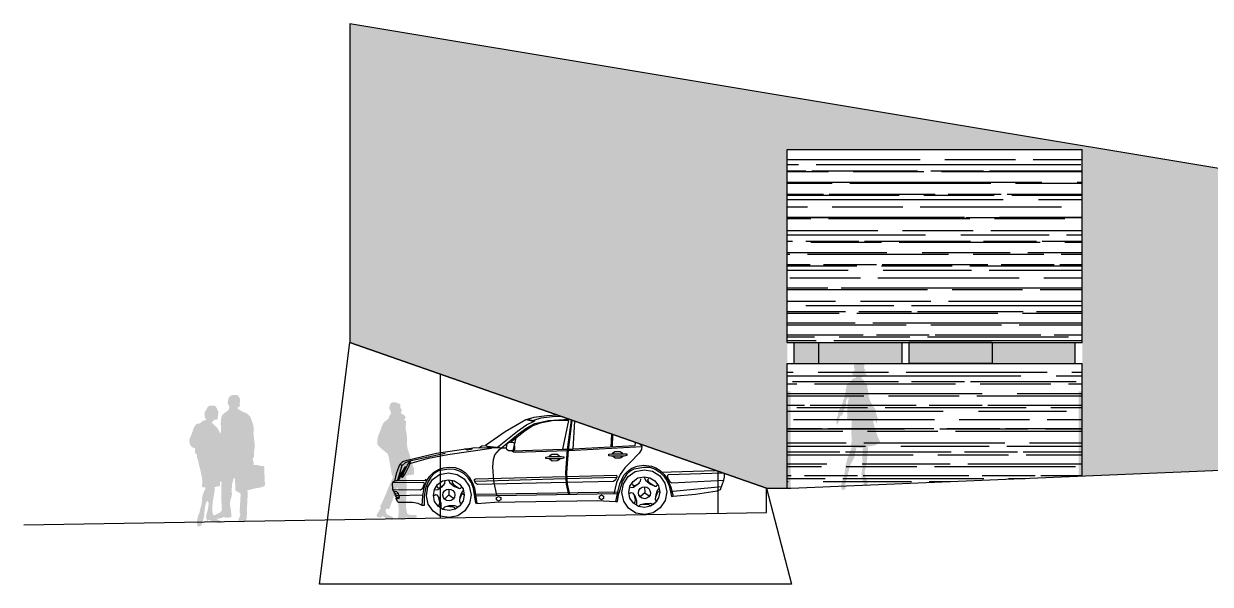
# Model space of a CAD drawing. Header units: millimetres. Extents: x 589 to 1175, y -455 to -172.
# Drawn here: x 680.33 to 697.42, y -222.71 to -214.63 of the extents above; entities that cross this region are included whole.
import ezdxf
from ezdxf.xclip import XClip

# ---------------------------------------------------------------- set-up
doc = ezdxf.new("R2010")
doc.units = ezdxf.units.MM
doc.header["$XCLIPFRAME"] = 2
for name, color, linetype in [('pohled', 4, 'Continuous'), ('SRAFA', 251, 'Continuous'), ('srafa fasada', 253, 'Continuous'), ('stafaz', 252, 'Continuous'), ('ZDIVO', 1, 'Continuous')]:
    doc.layers.add(name, color=color, linetype=linetype)

# ---------------------------------------------------------------- blocks, each defined once
blk = doc.blocks.new('SYM_AUTO_MERCEDES_MBE-B')
at = {"linetype": 'Continuous'}
for points in [[(478.3, 84.9), (479.6, 85.9), (479.8, 87.4), (478, 93.8), (476, 96.8), (469.9, 98.4), (434.1, 101.4), (396.7, 120.7), (377.9, 129.1), (359.6, 135.4), (346.4, 138.2), (327.1, 140.5), (278.3, 142.8), (230, 141.5), (211.5, 139.5), (199.5, 136.2), (169.8, 119.4), (140.8, 99.9)], [(201.8, 137.2), (212.8, 134.7), (210.5, 133.7)], [(353.5, 133.7), (340.6, 136.7), (323, 139), (280.1, 141.3), (238.2, 140), (221.6, 138), (210.7, 135.2)], [(156.1, 27.7), (152, 48.8), (151, 69.1), (152, 79.8), (154.3, 86.4), (161.2, 94), (164, 96.3), (188.9, 116.4), (200.8, 124.5), (212.5, 130.6), (232.6, 134.9), (262, 136.2), (264.1, 136.2), (264.8, 134.7), (258.7, 92.5), (255.4, 59.2), (256.2, 42.5), (259.3, 27.5)], [(158.4, 97.6), (187.3, 119.9), (200.8, 128.8), (210.5, 133.7), (199.5, 136.2)], [(184.8, 110.3), (180.5, 92), (252.4, 92.8), (261.5, 134.4), (237.4, 133.9), (220.4, 131.1), (209.7, 127.3), (198.3, 120.4), (177.4, 104.2)], [(261.3, 27.5), (258.2, 42.5), (257.5, 58.7), (260.3, 91.5), (266.4, 134.9), (267.6, 136.2), (291.8, 135.9), (312.4, 133.2), (326.3, 127.6), (342.9, 117.4), (358.4, 104.9), (366, 95.3), (365.5, 90.5), (362.2, 85.4), (349.7, 72.9), (341.3, 64.8), (334.5, 55.4), (328.9, 43.5), (324.8, 27.5)], [(267.4, 93), (270.2, 134.7), (294.8, 133.9), (307.8, 132.4), (320, 128.6), (337.5, 118.2), (353, 105.2), (356.6, 100.4), (356.1, 96.3), (267.4, 93)], [(322, 95), (323.8, 126.3)], [(323.8, 95), (325.6, 125)], [(478.3, 84.9), (475.7, 93.5), (473.7, 95.8), (470.2, 96.6), (418.1, 100.4), (409.2, 101.6), (400.3, 105.5), (356.6, 130.9), (354.3, 132.1), (353.5, 133.7), (358.4, 135.7)], [(434.1, 101.4), (422.9, 101.4), (412.7, 102.7), (402.6, 106), (358.4, 131.1), (356.6, 132.1), (356.3, 133.2), (360.9, 135.2)], [(181, 91.7), (173.9, 92), (171.6, 93.8), (171.1, 96.3), (172.3, 102.7), (174.4, 103.9), (177.4, 104.2), (182, 103.9), (183, 98.1), (182.5, 94), (181, 91.7)], [(416.5, 102.2), (419.1, 106.2), (422.9, 107.2)], [(9.7, 50.8), (12.5, 63.3), (17.1, 75), (21.7, 79), (28, 80.8), (70.5, 90.2), (112.4, 95.6), (120.8, 96.8), (124.8, 97.3), (162.2, 96.3), (171.1, 96.3)], [(20.1, 72.9), (25.2, 77.5), (33.4, 80.3), (82.9, 90.2)], [(31.8, 76.2), (58.5, 83.1), (86.5, 88.2), (149.5, 96.3)], [(120, 96.8), (121.8, 95.3), (114.9, 94), (111.4, 95.6)], [(131.4, 97.1), (135.5, 99.6), (140.8, 99.9), (148.2, 96.8)], [(144.1, 98.9), (161.2, 96.8)], [(179.2, 91.7), (181, 90.5), (183.5, 90), (258.5, 91)], [(233.1, 82.6), (234.3, 84.9), (236.6, 85.9), (244, 85.9), (246, 84.6), (247.3, 82.9)], [(252.4, 92.8), (258.2, 93)], [(260.8, 91), (366, 94.8)], [(260.8, 93), (267.4, 93)], [(324, 85.1), (325.1, 87.2), (327.3, 88.4), (334.7, 88.4), (337, 86.9), (338.3, 85.1)], [(17.6, 75), (19.9, 73.7), (19.6, 71.4), (13.5, 52.1), (12, 51.1), (9.7, 50.8)], [(17.9, 56.4), (18.9, 60.5), (22.9, 68.1), (25.7, 71.9), (24.7, 67.9), (17.9, 56.4)], [(20.4, 55.9), (22.2, 62), (28, 73.4), (32.1, 79), (30.6, 72.9), (24.5, 61.5), (20.4, 55.9)], [(48.6, 15.3), (49.4, 29.2), (51.7, 40.7), (55.2, 50.1), (60.3, 57.4), (66.1, 63), (72.7, 66.8), (80.1, 69.1), (88, 69.6), (96.6, 68.9), (104.3, 66.1), (111.1, 61.5), (116.7, 55.4), (121, 47.8), (124.3, 38.9), (127.1, 16.8), (153, 18.3), (300.4, 18.3), (327.6, 16.3), (329.9, 16.3), (331.4, 26.4), (332.9, 30), (337.3, 45), (344.4, 56.2), (349.2, 60), (354.8, 63), (368.8, 65.3), (377.2, 64.8), (384.8, 62), (391.4, 57.7), (397, 51.8), (401.3, 45.2), (404.6, 37.9), (407.9, 22.4), (410.2, 22.6), (442.5, 25.2), (473.7, 29.5), (478.5, 31), (483.6, 44.5), (484.6, 49.1), (484.4, 53.1), (482.4, 55.9), (478.8, 56.9)], [(249.6, 82.6), (253.4, 82.1), (253.4, 79.8), (249.6, 79.3), (231.8, 79.3), (227.7, 79.8), (227.7, 82.1), (231.8, 82.6), (249.6, 82.6)], [(247.3, 79.3), (246.3, 77.8), (244, 76.2), (236.9, 76.2), (234.3, 78), (233.6, 79.3)], [(340.3, 85.1), (344.4, 84.6), (344.4, 82.3), (340.3, 81.6), (322.5, 81.6), (318.5, 82.3), (318.5, 84.6), (322.5, 85.1), (340.3, 85.1)], [(338, 81.6), (337.3, 80.3), (334.7, 78.8), (327.6, 78.8), (325.1, 80.6), (324.3, 81.6)], [(479.8, 65.1), (478.5, 63), (468.4, 63.5), (461.5, 64.5), (458.7, 66.6), (457.4, 69.4), (458.2, 72.4), (461, 75.2), (477.3, 84.1), (478.8, 84.4), (479.6, 83.1), (479.8, 65.1)], [(457.7, 69.9), (478.8, 69.9)], [(458.7, 72.9), (478.8, 72.9)], [(462.5, 76), (478.8, 76)], [(467.4, 79), (478.8, 79)], [(473.5, 82.1), (478.8, 82.1)], [(127.1, 16.8), (125.6, 17.3), (122.8, 38.4), (119.8, 46.8), (115.2, 53.9), (109.8, 59.7), (103.2, 63.8), (95.6, 66.3), (87.2, 67.1), (72.7, 64.5), (66.6, 61), (61.3, 55.7), (57, 48.5), (53.7, 39.6), (51.7, 28.7), (51.1, 15.3), (48.6, 15.3), (42.8, 18), (34.4, 19.6), (14.6, 20.1), (12.8, 21.4), (11, 25.7), (12.5, 27.5), (10, 28.2), (11.5, 30.3), (9, 30.8), (10.7, 32.8), (8.2, 33.5), (9.7, 35.3), (8.2, 35.6), (7.2, 36.4), (6.7, 39.1)], [(21.9, 66.6), (18.9, 62.8), (16.3, 55.4), (16.3, 53.9), (13.5, 51.8), (53.7, 51.8), (55, 53.1)], [(87, -3), (74.3, -0.5), (64.1, 6.6), (57.2, 16.8), (54.7, 29.2), (57.2, 41.9), (64.1, 52.4), (74.3, 59.2), (87, 61.8), (99.4, 59.2), (109.6, 52.4), (116.7, 41.9), (119.2, 29.2), (116.7, 16.8), (109.6, 6.6), (99.4, -0.5), (87, -3)], [(87, 7.1), (78.3, 8.9), (71.2, 13.7), (66.4, 20.8), (64.9, 29.2), (66.4, 38.1), (71.2, 45.2), (78.3, 50.1), (87, 51.6), (95.6, 50.1), (102.7, 45.2), (107.6, 38.1), (109.3, 29.2), (107.6, 20.8), (102.7, 13.7), (95.6, 8.9), (87, 7.1)], [(87, 51.3), (89, 47.3), (95.6, 41.9), (102.5, 38.9), (104.5, 39.1), (105.3, 40.9)], [(255.9, 44.7), (128.6, 44), (125.8, 46), (124.3, 50.1), (124.3, 51.6), (125.8, 52.1), (255.7, 53.6)], [(257.2, 53.6), (329.1, 54.4), (329.6, 51.8), (327.6, 47.5), (324.8, 45.2), (258.2, 44.7)], [(257.7, 50.6), (329.1, 51.3)], [(327.6, 16.3), (329.9, 27.2), (330.7, 30), (333.4, 41.7), (339.8, 54.1), (344.9, 59.5), (351.2, 64), (358.9, 66.8), (368.3, 67.9), (379.7, 66.6), (385.8, 64), (391.9, 60), (397.7, 54.1), (402.8, 46), (406.9, 35.6), (410.2, 22.6)], [(368.8, -3.3), (356.1, -0.8), (345.6, 6.4), (338.8, 16.5), (336.2, 29), (338.8, 41.7), (345.6, 52.1), (356.1, 59), (368.8, 61.5), (381.2, 59), (391.4, 52.1), (398.5, 41.7), (401, 29), (398.5, 16.5), (391.4, 6.4), (381.2, -0.8), (368.8, -3.3)], [(368.8, 6.9), (359.9, 8.7), (352.8, 13.5), (347.9, 20.6), (346.4, 29), (347.9, 37.9), (352.8, 45), (359.9, 49.8), (368.8, 51.3), (377.2, 49.8), (384.3, 45), (389.1, 37.9), (390.9, 29), (389.1, 20.6), (384.3, 13.5), (377.2, 8.7), (368.8, 6.9)], [(392.1, 57.7), (477.3, 59), (478.5, 63)], [(483.1, 54.9), (403.6, 53.6), (402.1, 52.1), (403.6, 47.3), (405.9, 43.5), (408.7, 41.9), (483.6, 44.5)], [(458.7, 67.1), (478.8, 67.1)], [(478.8, 56.9), (479.8, 65.3)], [(50.6, 48.3), (6.7, 48.3), (5.9, 47.8), (5.9, 39.6), (6.7, 39.1), (46.6, 37.9), (49.9, 39.9), (52.2, 46.3), (51.9, 47.8), (50.6, 48.3)], [(9.7, 50.8), (6.9, 49.8), (6.7, 48.3)], [(11, 25.7), (14, 25.7), (15.6, 26.2), (15.8, 27.7), (14, 33.3), (12.3, 35.3), (9.7, 35.3)], [(81.6, 50.1), (81.1, 46.3), (76.8, 41.2), (71.2, 37.4), (67.2, 36.9)], [(69.9, 42.7), (70.7, 40.7), (73.2, 40.4), (79.9, 44.2)], [(87.2, 21.1), (83.7, 21.9), (80.9, 23.6), (79.1, 26.4), (78.6, 29.5), (79.1, 33), (80.9, 35.8), (83.7, 37.6), (87.2, 38.1), (90.3, 37.6), (93.1, 35.8), (95.1, 33), (95.9, 29.5), (95.1, 26.4), (93.1, 23.6), (90.3, 21.9), (87.2, 21.1)], [(87.2, 38.1), (87.2, 29.7), (81.1, 24.1)], [(93.6, 50.3), (91.5, 48.3), (93.8, 44.7), (101.7, 39.1)], [(107.8, 35.6), (105.3, 32.5), (103, 26.4), (102.2, 20.3), (103, 18.3), (104.8, 17.3)], [(125.3, 49.1), (255.2, 50.6)], [(363.4, 48.5), (362.9, 44.7), (358.6, 39.9), (353, 36.1), (348.9, 35.6)], [(351.7, 41.2), (352.5, 39.1), (355.3, 38.9), (358.6, 40.2), (361.9, 42.7)], [(369.3, 19.6), (365.7, 20.3), (362.9, 22.1), (360.9, 24.9), (360.4, 28.2), (360.9, 31.5), (362.9, 34.3), (365.7, 36.4), (369.3, 36.9), (372.3, 36.4), (375.1, 34.3), (376.9, 31.5), (377.7, 28.2), (376.9, 24.9), (375.1, 22.1), (372.3, 20.3), (369.3, 19.6)], [(369.3, 36.9), (369.3, 28.2), (362.9, 22.9)], [(369, 50.1), (371.1, 46), (377.7, 40.7), (384.5, 37.4), (386.6, 37.6), (387.3, 39.6)], [(375.6, 48.8), (373.6, 47), (375.6, 43.5), (383.8, 37.6)], [(407.1, 27.7), (408.4, 29.5), (410.4, 30), (480.1, 35.3)], [(10.7, 32.8), (14, 32.8)], [(11.5, 30.3), (49.4, 30.3)], [(12.5, 27.5), (15.8, 27.5)], [(66.1, 29.2), (67.9, 30.5), (69.9, 30), (73.2, 25.2), (75.3, 18.3), (75.3, 11.9)], [(71.7, 14.5), (73.5, 16.3), (73.8, 20.1), (72, 27.2)], [(87.2, 29.7), (93.6, 25.2)], [(108.8, 29.5), (107.3, 31), (105.5, 30), (102.5, 23.1)], [(125.1, 30), (332.9, 30)], [(331.4, 27.2), (329.9, 27.2), (125.3, 27.2)], [(158.6, 19.6), (155.6, 21.4), (155.8, 24.7), (158.6, 26.2), (161.7, 24.7), (161.7, 21.4), (158.6, 19.6)], [(307, 19.3), (304, 21.1), (304, 24.4), (306.8, 26.2), (309.8, 24.4), (309.8, 21.1), (307, 19.3)], [(347.9, 28), (349.7, 29.2), (351.7, 28.5), (355, 23.9), (357.1, 17), (357.1, 10.7)], [(353.8, 13.2), (355.3, 15), (355.8, 18.6), (354, 25.9)], [(369.3, 28.2), (375.6, 23.9)], [(389.6, 34.1), (387.3, 31), (385, 24.9), (384.3, 18.8), (385, 16.8), (386.8, 15.8)], [(390.9, 28.2), (389.4, 29.5), (387.6, 28.7), (384.5, 21.9)], [(80.1, 9.4), (79.6, 11.4), (81.1, 12.7), (87.5, 14.5), (95.1, 14.2), (100.4, 12.5)], [(83.9, 13.5), (92.6, 12.7), (95.1, 11.4), (95.1, 9.7)], [(361.9, 7.9), (361.4, 9.9), (362.9, 11.4), (369.3, 13), (376.9, 13), (382.2, 11.2)], [(365.7, 11.9), (374.4, 11.4), (377.2, 9.9), (377.2, 8.1)]]:
    blk.add_lwpolyline(points, dxfattribs=at)

msp = doc.modelspace()

# ---------------------------------------------------------------- hatches: boundary and pattern name
at = {"layer": 'SRAFA'}
h = msp.add_hatch(dxfattribs=at)
h.set_pattern_fill('AR-CONC,_O', color=256, scale=0.001)
h.set_pattern_definition([(50, (0, 0), (0.18218467, -0.015939086), [0.01905, -0.20955]), (355, (0, 0), (-0.035242826, 0.191056643), [0.01524, -0.16764]), (100.451, (0.01518, -0.00133), (0.1469425, 0.175116688), [0.01619, -0.17809]), (46.1842, (0, 0.0508), (0.27107904, -0.04204233), [0.028575, -0.314325]), (96.6356, (0.0226, 0.0473), (0.23740423, 0.24742556), [0.024285, -0.267135]), (351.184, (0, 0.0508), (0.23740461, 0.24742512), [0.02286, -0.25146]), (21, (0.0254, 0.0381), (0.15161488, -0.10226552), [0.01905, -0.20955]), (326, (0.0254, 0.0381), (0.06180203, 0.184187966), [0.01524, -0.16764]), (71.4514, (0.03803, 0.02958), (0.21341649, 0.081922858), [0.01619, -0.17809]), (37.5, (0, 0), (0.003088603, 0.084555039), [0, -0.165608, 0, -0.17018, 0, -0.168275]), (7.5, (0, 0), (0.066819663, 0.100180575), [0, -0.097028, 0, -0.161798, 0, -0.064135]), (327.5, (-0.05664, 0), (0.135590595, -0.005728744), [0, -0.0635, 0, -0.19812, 0, -0.26289]), (317.5, (-0.08204, 0), (0.148129181, 0.025426491), [0, -0.08255, 0, -0.131572, 0, -0.18669])])
h.paths.add_polyline_path([(695.526, -221.155), (701.526, -220.9), (701.526, -218.181), (704.126, -218.181), (704.126, -220.794), (704.326, -220.781), (704.801, -217.93), (685.026, -214.634), (685.026, -219.231), (691.026, -221.331), (691.376, -221.331), (691.376, -219.931), (691.326, -219.931), (691.326, -216.448), (695.576, -216.448), (695.576, -219.931), (695.526, -219.931)])
h = msp.add_hatch(dxfattribs=at)
h.set_pattern_fill('AR-RROOF', color=256, scale=0.01, style=0)
h.paths.add_polyline_path([(695.576, -219.231), (695.576, -216.448), (691.326, -216.448), (691.326, -219.231)])
h.paths.add_polyline_path([(691.326, -219.531), (691.326, -221.331), (691.376, -221.331), (695.576, -221.153), (695.576, -219.531)])
at = {"layer": 'srafa fasada'}
h = msp.add_hatch(color=254, dxfattribs=at)
h.paths.add_polyline_path([(691.426, -219.231), (691.426, -219.531), (691.776, -219.531), (691.776, -219.231)])
h.paths.add_polyline_path([(691.776, -219.231), (691.776, -219.531), (692.976, -219.531), (692.976, -219.231)])
h.paths.add_polyline_path([(694.276, -219.531), (694.276, -219.231), (693.076, -219.231), (693.076, -219.531)])
h.paths.add_polyline_path([(695.476, -219.531), (695.476, -219.231), (694.276, -219.231), (694.276, -219.531)])
at = {"layer": 'stafaz'}
for points in [[(692.252, -220.374), (692.252, -220.364), (692.252, -220.353), (692.241, -220.347), (692.229, -220.349), (692.218, -220.349), (692.207, -220.344), (692.194, -220.339), (692.184, -220.333), (692.189, -220.321), (692.189, -220.305), (692.191, -220.294), (692.191, -220.283), (692.191, -220.271), (692.189, -220.257), (692.189, -220.247), (692.19, -220.231), (692.192, -220.218), (692.192, -220.204), (692.193, -220.188), (692.193, -220.175), (692.193, -220.162), (692.193, -220.147), (692.194, -220.136), (692.196, -220.125), (692.197, -220.112), (692.199, -220.101), (692.2, -220.091), (692.203, -220.078), (692.206, -220.064), (692.21, -220.052), (692.212, -220.04), (692.208, -220.027), (692.198, -220.024), (692.186, -220.036), (692.182, -220.049), (692.178, -220.062), (692.173, -220.075), (692.17, -220.087), (692.17, -220.098), (692.173, -220.108), (692.173, -220.119), (692.17, -220.13), (692.168, -220.141), (692.163, -220.154), (692.157, -220.168), (692.152, -220.181), (692.148, -220.193), (692.143, -220.205), (692.139, -220.217), (692.136, -220.228), (692.132, -220.242), (692.128, -220.257), (692.123, -220.269), (692.12, -220.279), (692.11, -220.282), (692.099, -220.281), (692.092, -220.291), (692.086, -220.304), (692.077, -220.317), (692.073, -220.328), (692.07, -220.339), (692.065, -220.349), (692.066, -220.362), (692.071, -220.373), (692.06, -220.383), (692.057, -220.394), (692.053, -220.405), (692.049, -220.417), (692.041, -220.405), (692.038, -220.394), (692.038, -220.383), (692.036, -220.373), (692.032, -220.362), (692.031, -220.349), (692.033, -220.339), (692.036, -220.328), (692.041, -220.317), (692.045, -220.307), (692.049, -220.296), (692.053, -220.286), (692.057, -220.275), (692.057, -220.264), (692.054, -220.254), (692.06, -220.242), (692.065, -220.229), (692.07, -220.218), (692.075, -220.205), (692.081, -220.193), (692.088, -220.183), (692.093, -220.172), (692.098, -220.161), (692.104, -220.151), (692.108, -220.138), (692.112, -220.127), (692.117, -220.117), (692.121, -220.105), (692.125, -220.094), (692.127, -220.083), (692.127, -220.072), (692.13, -220.062), (692.139, -220.05), (692.146, -220.037), (692.147, -220.024), (692.149, -220.011), (692.154, -219.999), (692.156, -219.989), (692.157, -219.978), (692.16, -219.966), (692.163, -219.953), (692.17, -219.939), (692.17, -219.929), (692.165, -219.917), (692.168, -219.904), (692.172, -219.892), (692.176, -219.882), (692.178, -219.871), (692.181, -219.861), (692.181, -219.845), (692.182, -219.834), (692.184, -219.822), (692.194, -219.814), (692.206, -219.813), (692.219, -219.811), (692.231, -219.805), (692.241, -219.794), (692.25, -219.783), (692.255, -219.773), (692.261, -219.761), (692.272, -219.75), (692.282, -219.745), (692.295, -219.744), (692.306, -219.741), (692.315, -219.73), (692.313, -219.72), (692.302, -219.715), (692.29, -219.71), (692.279, -219.701), (692.268, -219.693), (692.258, -219.684), (692.258, -219.671), (692.26, -219.661), (692.273, -219.652), (692.284, -219.644), (692.292, -219.631), (692.298, -219.62), (692.297, -219.61), (692.29, -219.599), (692.289, -219.584), (692.288, -219.571), (692.284, -219.558), (692.288, -219.548), (692.299, -219.547), (692.31, -219.541), (692.319, -219.531), (692.329, -219.518), (692.339, -219.51), (692.351, -219.503), (692.363, -219.502), (692.376, -219.502), (692.386, -219.501), (692.398, -219.504), (692.408, -219.51), (692.419, -219.514), (692.429, -219.525), (692.434, -219.535), (692.435, -219.547), (692.435, -219.558), (692.435, -219.57), (692.434, -219.583), (692.434, -219.594), (692.435, -219.605), (692.441, -219.618), (692.451, -219.629), (692.461, -219.637), (692.447, -219.638), (692.436, -219.637), (692.432, -219.653), (692.437, -219.663), (692.442, -219.675), (692.453, -219.676), (692.464, -219.669), (692.467, -219.683), (692.467, -219.693), (692.463, -219.703), (692.453, -219.71), (692.442, -219.716), (692.429, -219.721), (692.417, -219.724), (692.406, -219.727), (692.396, -219.729), (692.39, -219.739), (692.398, -219.75), (692.408, -219.758), (692.416, -219.764), (692.43, -219.773), (692.437, -219.784), (692.43, -219.794), (692.429, -219.804), (692.44, -219.811), (692.453, -219.814), (692.465, -219.819), (692.474, -219.83), (692.475, -219.84), (692.476, -219.85), (692.479, -219.863), (692.481, -219.874), (692.482, -219.888), (692.483, -219.9), (692.487, -219.911), (692.49, -219.923), (692.493, -219.935), (692.495, -219.945), (692.497, -219.956), (692.498, -219.967), (692.498, -219.977), (692.498, -219.991), (692.498, -220.003), (692.505, -220.014), (692.508, -220.025), (692.509, -220.038), (692.512, -220.048), (692.517, -220.062), (692.522, -220.073), (692.527, -220.084), (692.533, -220.094), (692.54, -220.104), (692.546, -220.114), (692.554, -220.127), (692.559, -220.138), (692.567, -220.151), (692.574, -220.162), (692.585, -220.178), (692.593, -220.19), (692.601, -220.203), (692.608, -220.214), (692.611, -220.225), (692.602, -220.236), (692.603, -220.248), (692.61, -220.258), (692.614, -220.268), (692.615, -220.278), (692.618, -220.291), (692.622, -220.303), (692.627, -220.315), (692.632, -220.326), (692.633, -220.336), (692.63, -220.347), (692.619, -220.355), (692.616, -220.368), (692.617, -220.384), (692.619, -220.394), (692.606, -220.383), (692.602, -220.371), (692.598, -220.36), (692.593, -220.35), (692.586, -220.34), (692.575, -220.349), (692.57, -220.359), (692.564, -220.369), (692.568, -220.386), (692.571, -220.399), (692.573, -220.409), (692.576, -220.42), (692.579, -220.431), (692.582, -220.442), (692.586, -220.452), (692.59, -220.465), (692.595, -220.481), (692.598, -220.494), (692.603, -220.505), (692.606, -220.516), (692.609, -220.528), (692.614, -220.541), (692.619, -220.555), (692.623, -220.568), (692.629, -220.584), (692.633, -220.594), (692.638, -220.605), (692.647, -220.621), (692.651, -220.632), (692.658, -220.644), (692.664, -220.666), (692.654, -220.677), (692.644, -220.683), (692.633, -220.69), (692.619, -220.697), (692.605, -220.704), (692.593, -220.709), (692.578, -220.713), (692.563, -220.716), (692.551, -220.719), (692.537, -220.721), (692.519, -220.725), (692.499, -220.727), (692.486, -220.729), (692.486, -220.743), (692.487, -220.757), (692.488, -220.774), (692.489, -220.787), (692.489, -220.797), (692.487, -220.811), (692.485, -220.822), (692.483, -220.834), (692.482, -220.846), (692.481, -220.857), (692.479, -220.867), (692.479, -220.881), (692.479, -220.895), (692.478, -220.906), (692.476, -220.919), (692.474, -220.929), (692.473, -220.939), (692.47, -220.954), (692.469, -220.965), (692.466, -220.978), (692.466, -220.988), (692.464, -221.001), (692.46, -221.018), (692.457, -221.032), (692.453, -221.048), (692.45, -221.062), (692.445, -221.075), (692.444, -221.085), (692.442, -221.096), (692.44, -221.107), (692.445, -221.117), (692.448, -221.127), (692.449, -221.141), (692.45, -221.152), (692.452, -221.163), (692.455, -221.173), (692.459, -221.184), (692.464, -221.194), (692.469, -221.205), (692.474, -221.218), (692.476, -221.229), (692.477, -221.239), (692.479, -221.25), (692.48, -221.262), (692.481, -221.276), (692.479, -221.29), (692.466, -221.295), (692.455, -221.297), (692.444, -221.298), (692.437, -221.288), (692.432, -221.277), (692.429, -221.265), (692.424, -221.253), (692.418, -221.239), (692.414, -221.229), (692.412, -221.218), (692.413, -221.205), (692.409, -221.195), (692.402, -221.182), (692.4, -221.169), (692.4, -221.157), (692.397, -221.146), (692.394, -221.132), (692.396, -221.122), (692.398, -221.109), (692.399, -221.098), (692.4, -221.088), (692.403, -221.075), (692.404, -221.064), (692.405, -221.053), (692.406, -221.04), (692.408, -221.029), (692.409, -221.017), (692.41, -221.006), (692.411, -220.993), (692.412, -220.981), (692.412, -220.971), (692.412, -220.957), (692.411, -220.941), (692.41, -220.931), (692.409, -220.918), (692.409, -220.907), (692.409, -220.891), (692.408, -220.875), (692.408, -220.863), (692.408, -220.852), (692.411, -220.838), (692.411, -220.825), (692.412, -220.814), (692.412, -220.802), (692.413, -220.786), (692.415, -220.774), (692.415, -220.759), (692.415, -220.749), (692.405, -220.75), (692.394, -220.751), (692.381, -220.751), (692.367, -220.751), (692.357, -220.749), (692.345, -220.745), (692.335, -220.743), (692.325, -220.745), (692.321, -220.757), (692.318, -220.767), (692.316, -220.777), (692.312, -220.791), (692.31, -220.801), (692.306, -220.814), (692.303, -220.825), (692.3, -220.839), (692.299, -220.851), (692.297, -220.863), (692.295, -220.874), (692.29, -220.885), (692.285, -220.898), (692.279, -220.909), (692.273, -220.922), (692.266, -220.935), (692.258, -220.945), (692.254, -220.956), (692.248, -220.967), (692.241, -220.982), (692.236, -220.994), (692.231, -221.008), (692.225, -221.024), (692.221, -221.04), (692.216, -221.054), (692.214, -221.072), (692.211, -221.083), (692.207, -221.099), (692.205, -221.112), (692.2, -221.127), (692.197, -221.14), (692.195, -221.151), (692.193, -221.161), (692.191, -221.173), (692.186, -221.188), (692.184, -221.198), (692.18, -221.208), (692.176, -221.218), (692.171, -221.232), (692.168, -221.244), (692.165, -221.258), (692.165, -221.271), (692.165, -221.284), (692.164, -221.296), (692.163, -221.306), (692.161, -221.317), (692.161, -221.333), (692.16, -221.343), (692.149, -221.35), (692.136, -221.351), (692.123, -221.353), (692.112, -221.35), (692.11, -221.339), (692.107, -221.328), (692.105, -221.316), (692.104, -221.302), (692.104, -221.288), (692.104, -221.277), (692.106, -221.265), (692.11, -221.255), (692.116, -221.244), (692.121, -221.231), (692.123, -221.22), (692.125, -221.21), (692.126, -221.199), (692.127, -221.188), (692.133, -221.178), (692.139, -221.165), (692.143, -221.154), (692.146, -221.143), (692.148, -221.129), (692.15, -221.117), (692.152, -221.105), (692.155, -221.093), (692.157, -221.082), (692.158, -221.069), (692.161, -221.054), (692.162, -221.041), (692.163, -221.031), (692.163, -221.02), (692.163, -221.009), (692.168, -220.996), (692.171, -220.986), (692.173, -220.974), (692.177, -220.962), (692.18, -220.951), (692.183, -220.938), (692.184, -220.927), (692.188, -220.915), (692.192, -220.903), (692.195, -220.893), (692.2, -220.882), (692.205, -220.871), (692.21, -220.861), (692.215, -220.849), (692.22, -220.837), (692.224, -220.826), (692.228, -220.816), (692.231, -220.806), (692.235, -220.795), (692.239, -220.782), (692.247, -220.769), (692.252, -220.753), (692.252, -220.743), (692.243, -220.733), (692.239, -220.72), (692.244, -220.709), (692.247, -220.698), (692.251, -220.687), (692.251, -220.676), (692.252, -220.665), (692.252, -220.647), (692.252, -220.632), (692.252, -220.621), (692.252, -220.61), (692.252, -220.6), (692.252, -220.589), (692.252, -220.577), (692.251, -220.563), (692.25, -220.552), (692.25, -220.542), (692.25, -220.529), (692.25, -220.516), (692.25, -220.5), (692.25, -220.489), (692.25, -220.476), (692.25, -220.463), (692.251, -220.452), (692.252, -220.44), (692.252, -220.429), (692.254, -220.418), (692.255, -220.406), (692.255, -220.395), (692.255, -220.385)], [(685.914, -220.946), (685.91, -220.933), (685.907, -220.922), (685.903, -220.908), (685.9, -220.894), (685.897, -220.884), (685.895, -220.873), (685.89, -220.862), (685.886, -220.848), (685.881, -220.833), (685.877, -220.82), (685.871, -220.803), (685.867, -220.79), (685.862, -220.779), (685.857, -220.76), (685.852, -220.743), (685.851, -220.729), (685.85, -220.711), (685.85, -220.691), (685.848, -220.673), (685.848, -220.653), (685.847, -220.64), (685.847, -220.63), (685.847, -220.609), (685.847, -220.598), (685.846, -220.581), (685.845, -220.57), (685.844, -220.557), (685.843, -220.547), (685.841, -220.536), (685.839, -220.526), (685.836, -220.509), (685.832, -220.493), (685.829, -220.482), (685.827, -220.47), (685.827, -220.451), (685.83, -220.435), (685.831, -220.424), (685.832, -220.409), (685.832, -220.396), (685.833, -220.383), (685.834, -220.372), (685.835, -220.361), (685.823, -220.353), (685.812, -220.35), (685.805, -220.338), (685.819, -220.328), (685.826, -220.315), (685.828, -220.305), (685.822, -220.292), (685.811, -220.28), (685.795, -220.27), (685.782, -220.263), (685.769, -220.255), (685.758, -220.247), (685.767, -220.231), (685.769, -220.212), (685.769, -220.202), (685.769, -220.19), (685.757, -220.18), (685.752, -220.169), (685.752, -220.153), (685.752, -220.141), (685.751, -220.131), (685.751, -220.118), (685.69, -220.094), (685.677, -220.093), (685.66, -220.093), (685.649, -220.093), (685.636, -220.093), (685.62, -220.099), (685.609, -220.113), (685.602, -220.129), (685.598, -220.143), (685.594, -220.158), (685.593, -220.173), (685.594, -220.186), (685.602, -220.198), (685.609, -220.208), (685.609, -220.22), (685.613, -220.232), (685.617, -220.244), (685.615, -220.257), (685.608, -220.268), (685.596, -220.282), (685.59, -220.297), (685.589, -220.312), (685.579, -220.327), (685.569, -220.337), (685.558, -220.346), (685.544, -220.357), (685.527, -220.37), (685.515, -220.38), (685.504, -220.397), (685.499, -220.407), (685.491, -220.425), (685.483, -220.444), (685.478, -220.459), (685.472, -220.475), (685.468, -220.489), (685.462, -220.503), (685.457, -220.517), (685.451, -220.53), (685.445, -220.545), (685.436, -220.568), (685.434, -220.579), (685.429, -220.593), (685.425, -220.604), (685.423, -220.617), (685.42, -220.63), (685.42, -220.643), (685.419, -220.661), (685.42, -220.676), (685.422, -220.692), (685.425, -220.703), (685.435, -220.714), (685.449, -220.726), (685.466, -220.744), (685.483, -220.761), (685.502, -220.779), (685.513, -220.788), (685.523, -220.795), (685.533, -220.802), (685.543, -220.81), (685.56, -220.826), (685.57, -220.834), (685.576, -220.851), (685.579, -220.865), (685.583, -220.877), (685.587, -220.894), (685.589, -220.905), (685.59, -220.916), (685.593, -220.929), (685.595, -220.942), (685.597, -220.953), (685.6, -220.967), (685.603, -220.983), (685.607, -221.003), (685.61, -221.023), (685.613, -221.041), (685.618, -221.063), (685.62, -221.078), (685.622, -221.091), (685.624, -221.103), (685.626, -221.116), (685.628, -221.127), (685.631, -221.142), (685.636, -221.152), (685.647, -221.163), (685.64, -221.181), (685.636, -221.193), (685.632, -221.204), (685.626, -221.219), (685.619, -221.234), (685.615, -221.244), (685.609, -221.257), (685.602, -221.271), (685.597, -221.283), (685.592, -221.296), (685.585, -221.308), (685.579, -221.322), (685.572, -221.342), (685.564, -221.362), (685.557, -221.38), (685.549, -221.398), (685.541, -221.42), (685.532, -221.439), (685.526, -221.455), (685.518, -221.469), (685.513, -221.481), (685.506, -221.496), (685.5, -221.511), (685.494, -221.524), (685.489, -221.537), (685.483, -221.547), (685.474, -221.565), (685.468, -221.575), (685.458, -221.59), (685.468, -221.599), (685.471, -221.615), (685.463, -221.627), (685.453, -221.643), (685.445, -221.656), (685.437, -221.669), (685.43, -221.682), (685.419, -221.697), (685.414, -221.709), (685.411, -221.723), (685.41, -221.734), (685.423, -221.746), (685.439, -221.751), (685.459, -221.751), (685.47, -221.751), (685.483, -221.743), (685.494, -221.737), (685.506, -221.737), (685.519, -221.743), (685.536, -221.754), (685.546, -221.761), (685.562, -221.768), (685.577, -221.774), (685.596, -221.779), (685.615, -221.782), (685.633, -221.782), (685.645, -221.781), (685.647, -221.769), (685.648, -221.757), (685.641, -221.745), (685.628, -221.738), (685.613, -221.731), (685.596, -221.725), (685.581, -221.719), (685.57, -221.713), (685.558, -221.701), (685.55, -221.69), (685.545, -221.678), (685.542, -221.662), (685.543, -221.645), (685.545, -221.631), (685.557, -221.625), (685.57, -221.629), (685.584, -221.632), (685.595, -221.626), (685.601, -221.607), (685.606, -221.594), (685.611, -221.579), (685.615, -221.567), (685.619, -221.557), (685.628, -221.536), (685.631, -221.524), (685.64, -221.503), (685.645, -221.485), (685.648, -221.475), (685.656, -221.454), (685.659, -221.444), (685.662, -221.432), (685.668, -221.41), (685.673, -221.396), (685.677, -221.383), (685.682, -221.372), (685.687, -221.36), (685.69, -221.35), (685.697, -221.334), (685.704, -221.316), (685.716, -221.332), (685.72, -221.349), (685.722, -221.371), (685.722, -221.383), (685.722, -221.394), (685.722, -221.408), (685.722, -221.424), (685.722, -221.442), (685.722, -221.457), (685.722, -221.473), (685.722, -221.491), (685.723, -221.507), (685.723, -221.52), (685.723, -221.532), (685.723, -221.55), (685.724, -221.561), (685.724, -221.573), (685.725, -221.586), (685.725, -221.598), (685.726, -221.609), (685.726, -221.629), (685.726, -221.643), (685.726, -221.657), (685.726, -221.669), (685.726, -221.679), (685.726, -221.697), (685.726, -221.709), (685.724, -221.725), (685.722, -221.736), (685.72, -221.748), (685.719, -221.763), (685.719, -221.776), (685.73, -221.779), (685.746, -221.779), (685.768, -221.781), (685.782, -221.782), (685.792, -221.782), (685.803, -221.782), (685.813, -221.776), (685.819, -221.763), (685.825, -221.75), (685.843, -221.748), (685.853, -221.757), (685.858, -221.771), (685.872, -221.769), (685.882, -221.766), (685.893, -221.764), (685.913, -221.763), (685.926, -221.762), (685.944, -221.761), (685.963, -221.759), (685.978, -221.754), (685.989, -221.752), (685.989, -221.742), (685.989, -221.729), (685.98, -221.718), (685.963, -221.716), (685.948, -221.716), (685.927, -221.716), (685.91, -221.716), (685.893, -221.714), (685.873, -221.707), (685.858, -221.701), (685.848, -221.693), (685.85, -221.677), (685.846, -221.662), (685.842, -221.651), (685.839, -221.64), (685.837, -221.628), (685.835, -221.614), (685.833, -221.599), (685.833, -221.58), (685.833, -221.567), (685.834, -221.554), (685.835, -221.535), (685.835, -221.52), (685.835, -221.504), (685.836, -221.487), (685.837, -221.466), (685.837, -221.454), (685.838, -221.435), (685.839, -221.423), (685.839, -221.407), (685.839, -221.387), (685.841, -221.374), (685.841, -221.36), (685.842, -221.346), (685.842, -221.329), (685.842, -221.314), (685.842, -221.3), (685.842, -221.285), (685.842, -221.268), (685.842, -221.248), (685.842, -221.232), (685.842, -221.217), (685.84, -221.204), (685.839, -221.193), (685.838, -221.179), (685.835, -221.159), (685.848, -221.148), (685.859, -221.145), (685.871, -221.141), (685.882, -221.138), (685.893, -221.137), (685.903, -221.137), (685.919, -221.136), (685.934, -221.134), (685.946, -221.13), (685.95, -221.116), (685.95, -221.104), (685.95, -221.087), (685.95, -221.074), (685.948, -221.052), (685.946, -221.042), (685.94, -221.025), (685.932, -221.003), (685.928, -220.989), (685.926, -220.979), (685.922, -220.969)]]:
    msp.add_hatch(color=256, dxfattribs=at).paths.add_polyline_path(points)
h = msp.add_hatch(color=256, dxfattribs=at)
h.paths.add_polyline_path([(683.644, -220.827), (683.644, -220.813), (683.644, -220.803), (683.646, -220.792), (683.648, -220.78), (683.649, -220.767), (683.651, -220.755), (683.655, -220.737), (683.656, -220.716), (683.655, -220.705), (683.652, -220.689), (683.65, -220.663), (683.647, -220.648), (683.646, -220.637), (683.643, -220.618), (683.642, -220.606), (683.641, -220.585), (683.639, -220.563), (683.636, -220.546), (683.636, -220.535), (683.637, -220.518), (683.639, -220.504), (683.64, -220.49), (683.64, -220.479), (683.64, -220.463), (683.637, -220.449), (683.636, -220.437), (683.633, -220.426), (683.631, -220.415), (683.625, -220.399), (683.621, -220.386), (683.617, -220.376), (683.612, -220.361), (683.607, -220.344), (683.6, -220.322), (683.591, -220.305), (683.585, -220.294), (683.57, -220.278), (683.558, -220.265), (683.545, -220.254), (683.53, -220.245), (683.516, -220.241), (683.496, -220.233), (683.482, -220.227), (683.469, -220.222), (683.456, -220.214), (683.44, -220.202), (683.424, -220.193), (683.411, -220.184), (683.405, -220.169), (683.418, -220.164), (683.431, -220.157), (683.44, -220.143), (683.44, -220.129), (683.439, -220.115), (683.439, -220.099), (683.441, -220.082), (683.441, -220.065), (683.441, -220.055), (683.44, -220.042), (683.432, -220.022), (683.421, -220.004), (683.405, -219.989), (683.392, -219.985), (683.38, -219.985), (683.369, -219.985), (683.353, -219.987), (683.338, -219.987), (683.325, -219.989), (683.312, -219.996), (683.298, -220.004), (683.288, -220.015), (683.28, -220.026), (683.274, -220.042), (683.271, -220.063), (683.267, -220.074), (683.263, -220.088), (683.264, -220.102), (683.267, -220.109), (683.27, -220.118), (683.274, -220.124), (683.278, -220.131), (683.282, -220.139), (683.286, -220.15), (683.287, -220.157), (683.287, -220.167), (683.287, -220.177), (683.284, -220.186), (683.279, -220.194), (683.271, -220.203), (683.263, -220.214), (683.257, -220.222), (683.251, -220.225), (683.247, -220.227), (683.236, -220.234), (683.224, -220.24), (683.213, -220.25), (683.202, -220.258), (683.192, -220.271), (683.181, -220.28), (683.176, -220.293), (683.174, -220.304), (683.173, -220.317), (683.171, -220.328), (683.169, -220.339), (683.168, -220.351), (683.166, -220.371), (683.165, -220.385), (683.165, -220.397), (683.165, -220.413), (683.166, -220.425), (683.166, -220.435), (683.167, -220.452), (683.167, -220.463), (683.167, -220.479), (683.168, -220.497), (683.168, -220.511), (683.165, -220.527), (683.156, -220.54), (683.151, -220.529), (683.142, -220.511), (683.137, -220.499), (683.126, -220.479), (683.117, -220.465), (683.108, -220.453), (683.098, -220.442), (683.087, -220.437), (683.075, -220.426), (683.065, -220.412), (683.054, -220.403), (683.04, -220.389), (683.038, -220.376), (683.05, -220.364), (683.061, -220.353), (683.072, -220.342), (683.085, -220.34), (683.096, -220.342), (683.109, -220.342), (683.119, -220.332), (683.121, -220.321), (683.121, -220.307), (683.123, -220.296), (683.126, -220.281), (683.127, -220.268), (683.129, -220.248), (683.129, -220.238), (683.129, -220.227), (683.125, -220.215), (683.116, -220.199), (683.112, -220.188), (683.105, -220.172), (683.098, -220.162), (683.089, -220.15), (683.078, -220.142), (683.065, -220.138), (683.052, -220.138), (683.035, -220.138), (683.021, -220.138), (683.005, -220.14), (682.992, -220.145), (682.981, -220.152), (682.973, -220.163), (682.968, -220.174), (682.959, -220.193), (682.949, -220.21), (682.939, -220.226), (682.932, -220.239), (682.93, -220.261), (682.932, -220.28), (682.933, -220.291), (682.936, -220.302), (682.938, -220.312), (682.945, -220.325), (682.956, -220.338), (682.956, -220.348), (682.945, -220.348), (682.932, -220.35), (682.92, -220.354), (682.905, -220.359), (682.893, -220.363), (682.886, -220.375), (682.877, -220.385), (682.865, -220.392), (682.853, -220.396), (682.838, -220.399), (682.824, -220.402), (682.813, -220.408), (682.802, -220.415), (682.792, -220.433), (682.783, -220.447), (682.776, -220.459), (682.77, -220.474), (682.765, -220.485), (682.76, -220.501), (682.758, -220.516), (682.753, -220.529), (682.748, -220.542), (682.744, -220.552), (682.74, -220.564), (682.734, -220.575), (682.729, -220.586), (682.724, -220.6), (682.719, -220.613), (682.715, -220.626), (682.713, -220.64), (682.713, -220.652), (682.715, -220.668), (682.716, -220.68), (682.718, -220.69), (682.726, -220.707), (682.738, -220.723), (682.751, -220.736), (682.763, -220.743), (682.774, -220.748), (682.786, -220.752), (682.797, -220.758), (682.796, -220.769), (682.793, -220.784), (682.792, -220.798), (682.792, -220.814), (682.802, -220.829), (682.813, -220.837), (682.821, -220.848), (682.822, -220.863), (682.823, -220.879), (682.825, -220.89), (682.829, -220.903), (682.838, -220.929), (682.843, -220.949), (682.845, -220.962), (682.848, -220.976), (682.851, -220.988), (682.856, -221.009), (682.859, -221.022), (682.863, -221.034), (682.865, -221.046), (682.87, -221.061), (682.872, -221.072), (682.875, -221.085), (682.879, -221.105), (682.884, -221.127), (682.888, -221.149), (682.893, -221.174), (682.896, -221.191), (682.897, -221.205), (682.899, -221.223), (682.897, -221.238), (682.897, -221.248), (682.897, -221.264), (682.896, -221.281), (682.897, -221.3), (682.899, -221.317), (682.909, -221.319), (682.925, -221.319), (682.937, -221.317), (682.95, -221.326), (682.945, -221.337), (682.938, -221.349), (682.929, -221.365), (682.923, -221.38), (682.916, -221.397), (682.913, -221.409), (682.906, -221.427), (682.902, -221.44), (682.899, -221.451), (682.897, -221.468), (682.895, -221.479), (682.895, -221.497), (682.895, -221.507), (682.893, -221.519), (682.892, -221.532), (682.89, -221.552), (682.886, -221.568), (682.882, -221.584), (682.88, -221.596), (682.875, -221.608), (682.872, -221.618), (682.868, -221.634), (682.864, -221.652), (682.861, -221.669), (682.859, -221.68), (682.854, -221.694), (682.847, -221.706), (682.84, -221.72), (682.836, -221.735), (682.833, -221.748), (682.831, -221.758), (682.827, -221.774), (682.825, -221.79), (682.824, -221.801), (682.824, -221.814), (682.824, -221.835), (682.824, -221.851), (682.826, -221.865), (682.833, -221.879), (682.847, -221.882), (682.859, -221.88), (682.871, -221.875), (682.884, -221.865), (682.889, -221.855), (682.894, -221.841), (682.899, -221.827), (682.905, -221.807), (682.909, -221.794), (682.912, -221.782), (682.916, -221.769), (682.92, -221.753), (682.923, -221.739), (682.925, -221.725), (682.927, -221.707), (682.928, -221.691), (682.929, -221.679), (682.931, -221.662), (682.934, -221.639), (682.936, -221.621), (682.937, -221.605), (682.94, -221.589), (682.945, -221.569), (682.948, -221.559), (682.954, -221.54), (682.963, -221.524), (682.975, -221.511), (682.981, -221.521), (682.986, -221.532), (682.989, -221.543), (682.989, -221.561), (682.988, -221.573), (682.987, -221.591), (682.985, -221.602), (682.983, -221.614), (682.98, -221.63), (682.976, -221.647), (682.973, -221.657), (682.97, -221.669), (682.966, -221.68), (682.963, -221.693), (682.96, -221.705), (682.957, -221.716), (682.956, -221.728), (682.952, -221.744), (682.954, -221.756), (682.959, -221.768), (682.962, -221.781), (682.966, -221.798), (682.968, -221.81), (682.971, -221.821), (682.971, -221.806), (682.975, -221.793), (682.988, -221.787), (683.004, -221.788), (683.017, -221.794), (683.029, -221.8), (683.04, -221.804), (683.055, -221.81), (683.065, -221.814), (683.077, -221.817), (683.092, -221.822), (683.105, -221.825), (683.117, -221.827), (683.127, -221.829), (683.14, -221.83), (683.156, -221.831), (683.17, -221.831), (683.186, -221.827), (683.188, -221.815), (683.177, -221.81), (683.162, -221.803), (683.143, -221.794), (683.131, -221.787), (683.113, -221.779), (683.103, -221.77), (683.117, -221.767), (683.133, -221.767), (683.153, -221.764), (683.169, -221.76), (683.182, -221.758), (683.194, -221.751), (683.205, -221.744), (683.216, -221.744), (683.229, -221.755), (683.242, -221.755), (683.258, -221.755), (683.274, -221.755), (683.289, -221.754), (683.303, -221.749), (683.32, -221.737), (683.319, -221.721), (683.316, -221.694), (683.314, -221.673), (683.312, -221.663), (683.311, -221.65), (683.309, -221.632), (683.307, -221.621), (683.304, -221.606), (683.301, -221.587), (683.298, -221.571), (683.298, -221.557), (683.299, -221.532), (683.304, -221.511), (683.309, -221.488), (683.312, -221.473), (683.317, -221.461), (683.321, -221.447), (683.325, -221.424), (683.325, -221.413), (683.324, -221.39), (683.323, -221.372), (683.323, -221.358), (683.323, -221.346), (683.324, -221.328), (683.325, -221.312), (683.325, -221.298), (683.326, -221.28), (683.329, -221.263), (683.334, -221.247), (683.338, -221.235), (683.341, -221.223), (683.347, -221.202), (683.354, -221.181), (683.366, -221.181), (683.367, -221.193), (683.369, -221.205), (683.37, -221.229), (683.37, -221.241), (683.372, -221.255), (683.375, -221.273), (683.376, -221.287), (683.377, -221.3), (683.377, -221.312), (683.377, -221.324), (683.376, -221.34), (683.373, -221.352), (683.382, -221.368), (683.393, -221.373), (683.407, -221.382), (683.422, -221.388), (683.434, -221.394), (683.446, -221.4), (683.45, -221.415), (683.45, -221.431), (683.45, -221.445), (683.449, -221.461), (683.447, -221.472), (683.446, -221.483), (683.446, -221.502), (683.445, -221.525), (683.444, -221.538), (683.444, -221.552), (683.444, -221.563), (683.443, -221.583), (683.443, -221.596), (683.441, -221.614), (683.439, -221.63), (683.438, -221.644), (683.436, -221.662), (683.436, -221.675), (683.437, -221.687), (683.445, -221.698), (683.445, -221.709), (683.444, -221.721), (683.439, -221.737), (683.433, -221.751), (683.429, -221.762), (683.422, -221.775), (683.418, -221.794), (683.429, -221.809), (683.445, -221.81), (683.461, -221.809), (683.473, -221.808), (683.487, -221.805), (683.498, -221.803), (683.518, -221.797), (683.533, -221.783), (683.537, -221.769), (683.537, -221.751), (683.537, -221.737), (683.541, -221.719), (683.543, -221.707), (683.544, -221.697), (683.544, -221.686), (683.544, -221.675), (683.544, -221.657), (683.543, -221.637), (683.543, -221.619), (683.543, -221.607), (683.544, -221.593), (683.545, -221.572), (683.546, -221.561), (683.548, -221.539), (683.548, -221.529), (683.548, -221.518), (683.548, -221.504), (683.548, -221.49), (683.549, -221.479), (683.551, -221.461), (683.553, -221.448), (683.553, -221.438), (683.553, -221.427), (683.553, -221.415), (683.553, -221.395), (683.551, -221.383), (683.547, -221.372), (683.548, -221.361), (683.558, -221.357), (683.569, -221.355), (683.579, -221.353), (683.592, -221.35), (683.607, -221.346), (683.62, -221.342), (683.632, -221.339), (683.647, -221.335), (683.668, -221.331), (683.686, -221.328), (683.701, -221.326), (683.713, -221.324), (683.724, -221.321), (683.738, -221.317), (683.751, -221.316), (683.761, -221.312), (683.777, -221.306), (683.794, -221.3), (683.8, -221.289), (683.8, -221.278), (683.8, -221.257), (683.8, -221.242), (683.798, -221.23), (683.797, -221.211), (683.797, -221.19), (683.799, -221.173), (683.797, -221.156), (683.794, -221.132), (683.794, -221.121), (683.794, -221.11), (683.793, -221.093), (683.793, -221.082), (683.793, -221.07), (683.793, -221.059), (683.792, -221.043), (683.791, -221.022), (683.781, -221.011), (683.771, -221.011), (683.757, -221.01), (683.743, -221.009), (683.726, -221.006), (683.709, -221), (683.697, -220.995), (683.686, -220.993), (683.676, -220.993), (683.663, -220.995), (683.652, -220.997), (683.638, -220.993), (683.638, -220.978), (683.637, -220.963), (683.635, -220.951), (683.631, -220.933), (683.626, -220.913), (683.628, -220.894), (683.639, -220.885), (683.643, -220.872), (683.643, -220.86), (683.644, -220.849), (683.644, -220.838)])
h.paths.add_polyline_path([(683.176, -221.235), (683.176, -221.251), (683.174, -221.264), (683.174, -221.278), (683.174, -221.301), (683.174, -221.319), (683.174, -221.337), (683.174, -221.349), (683.174, -221.363), (683.174, -221.374), (683.173, -221.39), (683.173, -221.406), (683.173, -221.42), (683.173, -221.442), (683.173, -221.458), (683.173, -221.474), (683.173, -221.489), (683.174, -221.508), (683.174, -221.521), (683.175, -221.535), (683.176, -221.549), (683.176, -221.568), (683.176, -221.579), (683.178, -221.592), (683.178, -221.602), (683.18, -221.621), (683.182, -221.644), (683.163, -221.673), (683.146, -221.685), (683.13, -221.691), (683.115, -221.698), (683.103, -221.705), (683.085, -221.713), (683.074, -221.719), (683.063, -221.719), (683.053, -221.703), (683.049, -221.691), (683.046, -221.679), (683.044, -221.665), (683.044, -221.648), (683.043, -221.634), (683.043, -221.623), (683.044, -221.607), (683.045, -221.594), (683.045, -221.584), (683.046, -221.564), (683.046, -221.551), (683.046, -221.538), (683.049, -221.522), (683.053, -221.511), (683.055, -221.495), (683.057, -221.476), (683.061, -221.458), (683.063, -221.447), (683.066, -221.431), (683.07, -221.412), (683.072, -221.401), (683.074, -221.383), (683.076, -221.358), (683.076, -221.342), (683.075, -221.33), (683.073, -221.318), (683.089, -221.311), (683.103, -221.307), (683.116, -221.305), (683.132, -221.303), (683.145, -221.301), (683.156, -221.287), (683.156, -221.27), (683.155, -221.254), (683.155, -221.239), (683.166, -221.237)], flags=16)

# ---------------------------------------------------------------- linework, layer by layer
at = {"layer": 'pohled'}
for p, q in [((685.026, -214.634), (685.026, -219.231)), ((704.801, -217.93), (685.026, -214.634)), ((691.326, -216.448), (695.576, -216.448)), ((691.326, -219.231), (691.326, -216.448)), ((695.576, -219.231), (695.576, -216.448)), ((691.026, -221.331), (685.026, -219.231)), ((691.326, -219.231), (695.576, -219.231)), ((691.426, -219.531), (691.426, -219.231)), ((691.776, -219.231), (691.776, -219.531)), ((692.976, -219.231), (692.976, -219.531)), ((694.276, -219.231), (693.076, -219.231)), ((693.076, -219.231), (693.076, -219.531)), ((694.276, -219.231), (694.276, -219.531)), ((695.476, -219.531), (695.476, -219.231)), ((691.326, -221.331), (691.326, -219.531)), ((691.326, -219.531), (695.576, -219.531)), ((694.276, -219.531), (693.076, -219.531)), ((695.576, -221.153), (695.576, -219.531))]:
    msp.add_line(p, q, dxfattribs=at)
at = {"layer": 'SRAFA'}
for p, q in [((686.326, -219.686), (686.326, -221.758)), ((690.326, -221.086), (690.326, -221.692))]:
    msp.add_line(p, q, dxfattribs=at)
at = {"layer": 'ZDIVO'}
for p, q in [((691.376, -221.331), (704.326, -220.781)), ((691.026, -221.681), (691.026, -221.331)), ((691.026, -221.331), (691.376, -221.331)), ((680.326, -221.856), (691.026, -221.681))]:
    msp.add_line(p, q, dxfattribs=at)

# ---------------------------------------------------------------- block references
at = {"layer": 'stafaz'}
ref = msp.add_blockref('SYM_AUTO_MERCEDES_MBE-B', (685.585, -221.738), dxfattribs=dict(at, xscale=0.009999999999999988, yscale=0.009999999999999998, zscale=0.01, rotation=0.934940056063104))
XClip(ref).set_block_clipping_path([(-51.7967774105, 251.5837050339), (544.6967611468, 31.8214278811), (578.3701296788, -107.0969016124), (-101.1170256728, -96.0081939303)])

doc.saveas('drawing.dxf')
